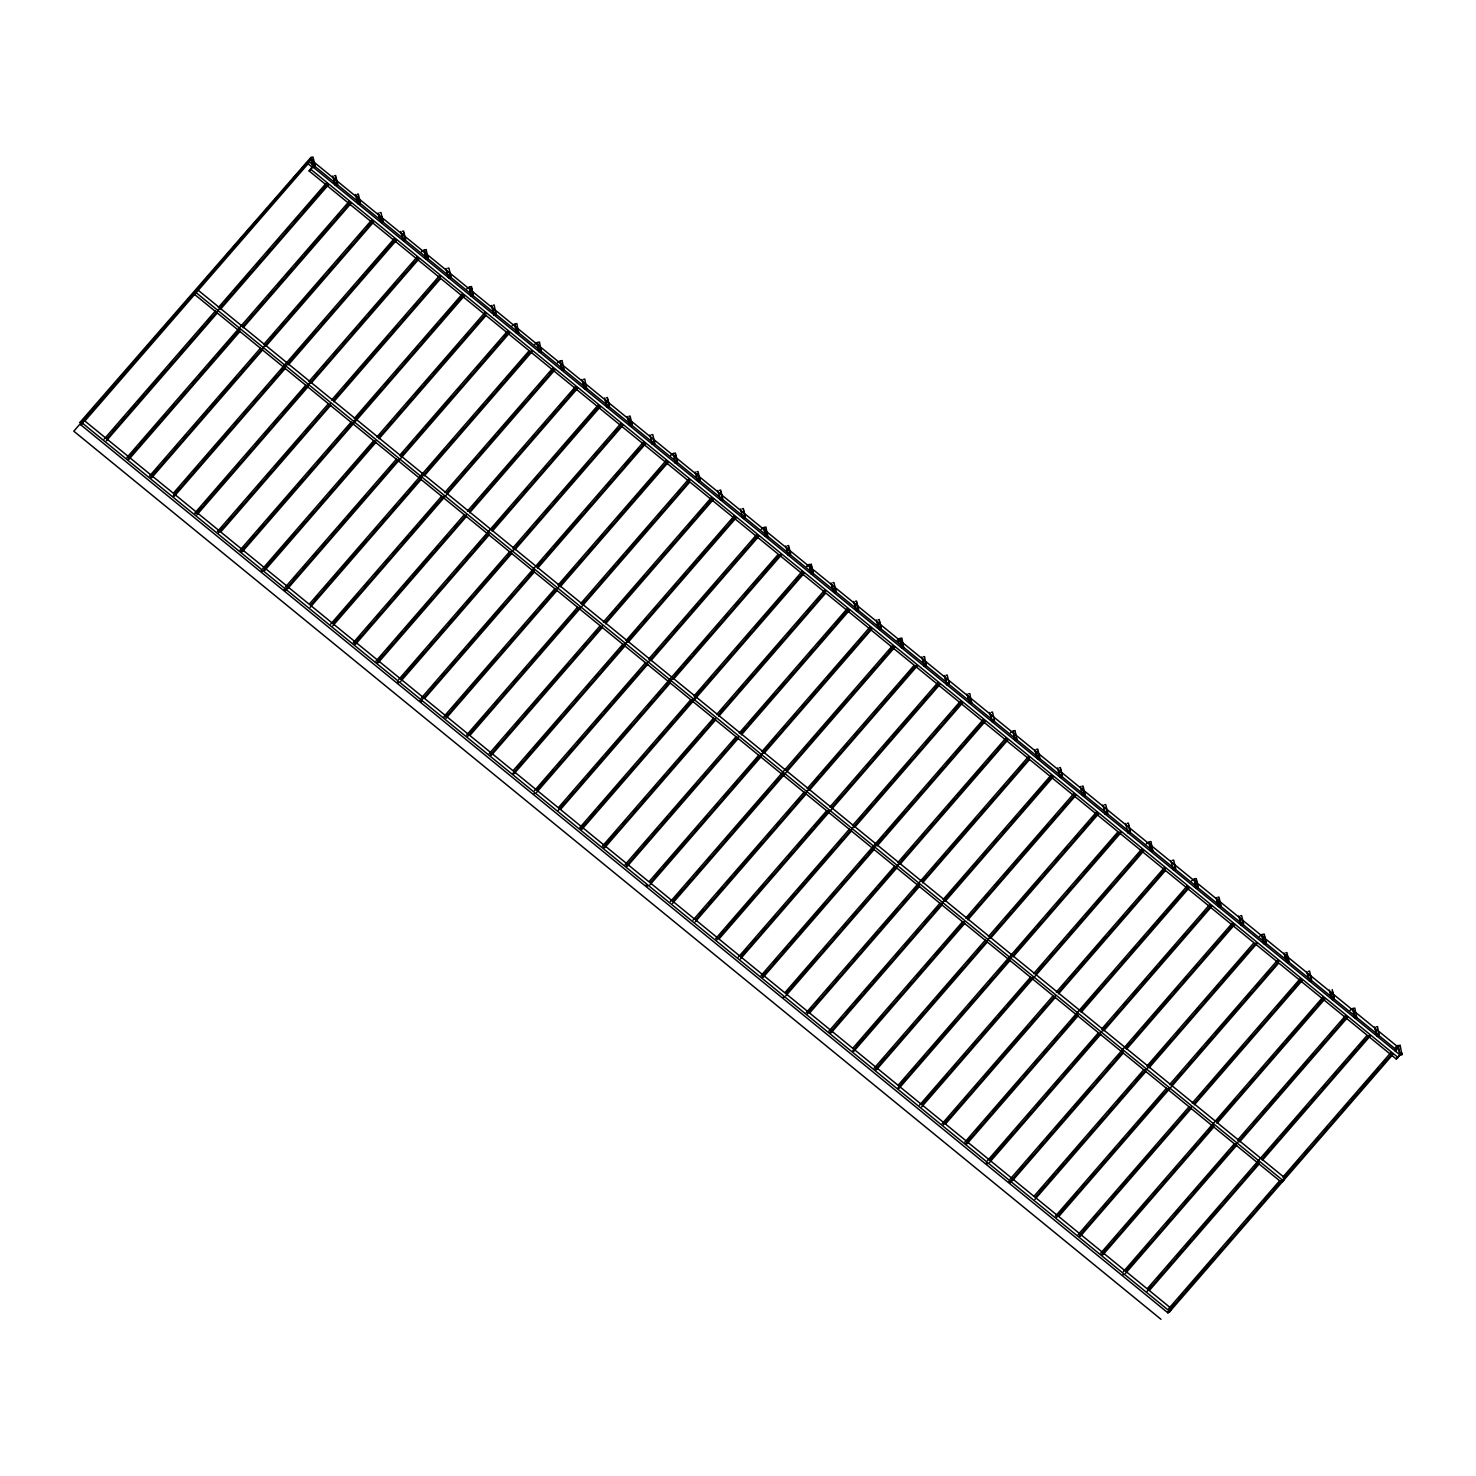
<?xml version="1.0" encoding="UTF-8"?>
<svg xmlns="http://www.w3.org/2000/svg" width="1476" height="1476" viewBox="0 0 1476 1476"><rect width="100%" height="100%" fill="white"/><g stroke="black" fill="none" stroke-linecap="round" stroke-linejoin="round"><path stroke-width="1.5" d="M1398.75 1049.196L1399.912 1054.86L1396.278 1059.03L309.148 170.976L312.137 166.936L315.052 165.626L313.004 157.028L311.86 157.286M332.82 175.976L334.923 184.389L336.436 185.607L337.709 184.131L335.642 175.533L334.517 175.773M355.458 194.463L357.579 202.895L359.074 204.112L360.365 202.636L358.299 194.039L357.174 194.278M378.114 212.968L380.218 221.382L381.731 222.618L383.004 221.142L380.937 212.526L379.812 212.784M400.752 231.474L402.874 239.887L404.369 241.123L405.66 239.647L403.594 231.031L402.468 231.289M421.564 251.769L424.295 249.776L425.531 258.392L427.966 259.13L426.232 249.536L425.106 249.795M446.066 268.466L448.169 276.898L449.682 278.115L450.955 276.639L448.889 268.042L447.763 268.281M466.859 288.761L469.589 286.787L470.826 295.385L473.279 296.141L471.545 286.547L470.401 286.787M493.796 312.894L493.962 314.812L495.918 314.628L495.77 312.728L493.796 312.894L491.36 305.477M516.452 331.399L516.6 333.318L518.574 333.133L518.408 331.233L516.452 331.399L514.884 323.779L512.154 325.772M539.091 349.904L539.257 351.823L541.212 351.639L541.065 349.72L539.091 349.904L537.522 342.284L534.81 344.277M561.747 368.41L561.895 370.31L563.869 370.144L563.703 368.225L561.747 368.41L560.179 360.79L557.448 362.764M584.385 386.915L584.551 388.815L586.507 388.649L586.359 386.73L584.385 386.915L581.95 379.48M604.606 397.985L606.71 406.398L608.223 407.634L609.496 406.158L607.429 397.542L606.304 397.8M627.245 416.49L629.366 424.904L630.861 426.121L632.134 424.645L630.086 416.048L628.942 416.306M654.311 442.228L652.337 442.413L652.503 444.313L654.79 443.151L652.724 434.553L651.599 434.793M676.949 460.733L674.993 460.918L675.141 462.818L677.447 461.656L675.381 453.04L674.255 453.298M695.196 471.988L697.299 480.401L698.812 481.637L700.085 480.161L698.019 471.545L696.893 471.803M722.244 497.744L720.288 497.91L720.436 499.829L722.742 498.648L720.675 490.05L719.55 490.309M740.491 508.999L742.612 517.412L744.107 518.63L745.38 517.154L743.314 508.556L742.188 508.796M761.284 529.275L764.014 527.301L765.251 535.899L767.705 536.655L765.97 527.061L764.845 527.301M785.785 545.991L787.907 554.404L789.402 555.64L790.675 554.164L788.627 545.548L787.483 545.806M806.597 566.286L809.309 564.293L810.545 572.909L812.999 573.647L811.265 564.053L807.759 566.618M831.08 583.002L833.202 591.415L834.696 592.632L835.988 591.156L833.922 582.559L832.796 582.817M853.737 601.488L855.84 609.92L857.353 611.138L858.626 609.662L856.56 601.064L855.434 601.304M876.393 619.994L878.497 628.407L879.991 629.643L881.283 628.167L879.216 619.551L878.091 619.809M897.187 640.289L899.917 638.296L901.153 646.912L903.607 647.65L901.873 638.056L900.729 638.315M924.124 664.421L924.29 666.34L926.245 666.156L926.098 664.255L924.124 664.421L921.688 657.005M944.326 675.51L946.448 683.923L947.943 685.141L949.234 683.665L947.168 675.067L946.024 675.307M969.418 701.432L969.584 703.332L971.54 703.166L971.393 701.248L969.418 701.432L966.983 693.997M989.621 712.502L991.743 720.915L993.237 722.151L994.529 720.675L992.462 712.059L991.337 712.318M1014.713 738.424L1014.879 740.343L1016.835 740.159L1016.687 738.258L1014.713 738.424L1013.163 730.805L1010.433 732.797M1034.934 749.513L1037.038 757.926L1038.532 759.144L1039.824 757.668L1037.757 749.07L1036.632 749.328M1057.572 768L1059.694 776.431L1061.189 777.649L1062.462 776.173L1060.414 767.575L1059.27 767.815M1080.229 786.505L1082.332 794.918L1083.845 796.154L1085.118 794.678L1083.052 786.062L1081.926 786.321M1107.277 812.261L1105.321 812.427L1105.469 814.346L1107.775 813.184L1105.708 804.568L1104.565 804.826M1129.933 830.767L1127.959 830.933L1128.125 832.851L1130.413 831.671L1128.347 823.073L1127.221 823.331M1146.317 843.811L1149.048 841.818L1150.284 850.434L1152.738 851.172L1151.003 841.578L1149.878 841.818M1175.228 867.759L1173.254 867.943L1173.42 869.844L1175.708 868.681L1173.641 860.084L1172.516 860.323M1191.612 880.803L1194.342 878.81L1195.578 887.427L1198.032 888.183L1196.298 878.571L1195.173 878.829M1216.113 897.519L1218.235 905.932L1219.729 907.168L1221.003 905.692L1218.955 897.076L1217.811 897.334M1238.77 916.024L1240.873 924.437L1242.386 925.655L1243.659 924.179L1241.593 915.581L1240.467 915.84M1259.563 936.319L1262.294 934.326L1263.53 942.943L1265.984 943.681L1264.249 934.087L1263.124 934.326M1284.065 953.016L1286.168 961.43L1287.681 962.666L1288.954 961.19L1286.888 952.573L1285.762 952.832M1306.703 971.522L1308.825 979.935L1310.319 981.171L1311.611 979.695L1309.544 971.079L1308.419 971.337M1329.359 990.027L1331.481 998.44L1332.976 999.658L1334.249 998.182L1332.182 989.584M1354.451 1015.949L1354.599 1017.85L1356.573 1017.684L1356.426 1015.765L1354.451 1015.949L1352.883 1008.329L1350.153 1010.322M1377.108 1034.455L1377.256 1036.355L1379.23 1036.189L1379.064 1034.27L1377.108 1034.455L1374.654 1027.019M1399.746 1052.96L1399.912 1054.86L1401.868 1054.694L1401.72 1052.775L1399.746 1052.96L1398.178 1045.322L1395.466 1047.314M80.774 424.793L84.409 420.623L1171.538 1308.695L1169.878 1311.444L1167.922 1312.865L80.774 424.793L84.409 420.623M194.186 294.111L197.802 289.942L1284.95 1177.996L1283.271 1180.745L1281.334 1182.165L194.186 294.111L197.802 289.942M312.949 167.784L307.598 163.412L310.587 159.39L1398.362 1047.314L1395.355 1051.336M311.215 159.242L307.598 163.412M1167.922 1312.865L1168.365 1311.777M1281.334 1182.165L1284.95 1177.996M1396.278 1059.03L1399.912 1054.86L312.764 166.806L312.617 164.888L314.572 164.722M309.148 170.976L312.764 166.806L311.049 157.268L80.055 422.32L81.9 424.036M1395.171 1050.395L1396.407 1048.716M94.556 407.265L73.8 431.195L1160.948 1319.267M100.571 400.347L103.578 396.878M109.593 389.941L112.6 386.491M120.109 377.819L123.117 374.369M129.132 367.432L132.139 363.963M136.641 358.779L142.655 351.841M145.663 348.373L171.216 318.927M177.231 312.008L180.238 308.539M187.747 299.886L190.755 296.418M196.769 289.481L199.777 286.03M207.286 277.359L210.293 273.909M214.795 268.706L219.315 263.503M223.817 258.318L229.832 251.381M232.839 247.913L258.392 218.466M264.407 211.548L267.414 208.079M274.923 199.426L277.931 195.957M283.945 189.039L286.953 185.57M292.949 178.633L297.469 173.448M301.971 168.246L306.491 163.043M81.18 423.52L310.55 159.187M85.165 420.605L308.945 162.729M104.187 439.092L215.33 311.03M218.337 307.561L326.454 182.95M112.711 430.974L115.718 427.505M121.715 420.568L124.722 417.118M129.242 411.915L135.257 404.978M138.264 401.527L144.261 394.59M147.268 391.122L165.312 370.347M169.814 365.144L172.821 361.675M180.33 353.022L183.338 349.554M189.352 342.635L192.36 339.166M199.869 330.513L202.876 327.045M207.396 321.842L211.898 316.657M219.407 307.986L222.415 304.517M225.422 301.067L231.437 294.13M234.444 290.661L250.975 271.621M256.99 264.684L259.997 261.234M267.507 252.562L270.514 249.093M276.529 242.175L279.536 238.706M285.551 231.787L290.052 226.584M294.573 221.382L299.075 216.197M303.576 210.994L326.122 185.017M106.844 438.538L327.377 184.389M106.327 440.826L217.452 312.764M220.459 309.296L328.576 184.684M126.844 457.597L349.111 201.456M130.847 454.663L136.862 447.745M139.869 444.276L159.408 421.749M162.415 418.298L165.404 414.83M171.419 407.893L174.426 404.442M181.954 395.771L184.961 392.302M192.47 383.649L195.478 380.181M199.98 374.996L204.5 369.793M209.002 364.59L215.016 357.672M218.024 354.203L224.038 347.284M227.027 343.816L239.057 329.96M249.573 317.838L252.581 314.37M258.595 307.432L263.115 302.248M269.112 295.311L272.119 291.842M278.134 284.923L282.654 279.72M287.156 274.536L291.658 269.333M296.178 264.13L302.193 257.211M305.181 253.743L330.735 224.297M336.749 217.378L339.757 213.909M345.771 206.972L348.779 203.522M127.988 458.778L239.758 329.96M242.784 326.491L350.033 202.895M128.966 459.331L240.108 331.251M243.097 327.801L351.233 203.19M149.5 476.102L260.625 348.022M263.632 344.572L371.749 219.961M151.991 474.903L158.006 467.966M164.02 461.047L167.028 457.578M174.537 448.925L177.544 445.457M183.559 438.52L186.566 435.051M192.563 428.132L197.083 422.929M201.585 417.745L207.599 410.808M210.607 407.339L216.621 400.42M219.629 396.952L236.16 377.911M242.175 370.974L245.182 367.506M251.178 360.587L254.186 357.118M270.717 338.059L275.237 332.875M279.739 327.672L284.259 322.469M288.761 317.285L294.776 310.347M297.783 306.879L323.336 277.451M329.332 270.514L332.34 267.045M338.355 260.127L341.362 256.658M348.889 248.005L351.878 244.536M357.893 237.599L362.413 232.415M366.915 227.212L371.417 222.009M150.626 477.283L372.69 221.4M151.622 477.837L262.746 349.757M265.754 346.306L373.889 221.695M173.651 492.873L394.406 238.448M176.142 491.674L179.149 488.205M185.164 481.268L189.666 476.084M194.186 470.881L198.688 465.678M203.19 460.494L209.205 453.556M212.212 450.106L230.256 429.313M234.758 424.11L237.765 420.66M243.78 413.723L246.787 410.254M254.296 401.601L257.304 398.133M263.318 391.214L266.326 387.745M272.34 380.808L276.842 375.624M281.344 370.421L284.351 366.952M290.366 360.033L315.919 330.587M321.934 323.65L324.941 320.2M330.956 313.263L333.963 309.794M341.473 301.141L344.48 297.672M350.495 290.754L353.502 287.285M359.498 280.348L364.019 275.163M367.026 271.695L394.074 240.514M173.282 495.788L395.328 239.887M174.26 496.342L285.403 368.262M288.41 364.793L396.527 240.182M194.795 513.095L305.919 385.033M308.927 381.564L417.062 256.953M195.791 513.63L201.806 506.711M204.795 503.242L230.348 473.796M236.363 466.859L239.37 463.409M246.879 454.737L249.887 451.287M255.901 444.35L258.909 440.881M264.924 433.962L269.425 428.76M273.946 423.557L278.447 418.372M282.949 413.169L307.008 385.457M314.517 376.804L317.524 373.336M323.539 366.399L326.547 362.948M334.056 354.277L337.063 350.827M343.078 343.89L346.085 340.421M352.1 333.502L356.602 328.299M359.609 324.831L365.624 317.912M368.631 314.443L395.679 283.263M401.693 276.344L404.701 272.875M410.715 265.938L413.723 262.488M197.433 512.541L417.985 258.392M196.917 514.829L308.041 386.767M311.049 383.299L419.184 258.687M217.433 531.6L328.576 403.538M331.583 400.07L439.7 275.459M219.942 530.401L222.95 526.932M228.946 520.013L231.953 516.545M237.968 509.607L242.488 504.423M248.485 497.486L251.492 494.036M257.507 487.098L262.027 481.896M266.529 476.711L271.031 471.508M275.551 466.324L301.104 436.878M305.606 431.675L310.108 426.472M316.122 419.553L319.13 416.084M335.661 397.026L338.668 393.575M344.683 386.638L349.185 381.435M352.192 377.985L358.207 371.048M361.214 367.579L388.262 336.417M392.782 331.214L397.284 326.011M403.299 319.093L406.306 315.624M413.815 306.971L416.822 303.502M422.837 296.565L425.844 293.115M430.346 287.912L436.361 280.994M218.577 532.799L330.366 403.981M333.373 400.494L440.623 276.898M221.068 531.6L330.698 405.273M333.705 401.804L440.328 278.927M240.09 550.105L351.214 422.025M354.222 418.575L462.357 293.964M241.086 550.64L244.094 547.172M250.108 540.234L254.61 535.05M259.112 529.847L263.632 524.663M268.134 519.46L295.182 488.279M298.189 484.811L302.709 479.626M308.724 472.689L311.731 469.22M317.727 462.302L322.248 457.099M328.262 450.18L331.27 446.711M337.266 439.774L341.786 434.59M346.288 429.387L350.808 424.202M355.31 419L380.863 389.553M385.365 384.35L388.373 380.9M395.882 372.229L398.889 368.76M404.904 361.841L409.424 356.639M415.42 349.72L418.428 346.251M422.948 341.048L428.962 334.13M431.951 330.661L437.966 323.742M440.973 320.274L460.512 297.746M241.234 551.286L463.279 295.403M242.212 551.84L464.479 295.698M262.746 568.611L373.871 440.531M376.878 437.062L484.995 312.469M265.237 567.411L295.292 532.762M301.307 525.843L304.314 522.375M310.329 515.438L313.336 511.969M320.846 503.316L323.853 499.847M329.868 492.929L332.875 489.46M338.871 482.541L343.391 477.338M346.399 473.87L373.446 442.689M377.967 437.505L380.956 434.036M388.483 425.383L391.491 421.915M397.505 414.977L400.494 411.527M408.022 402.856L411.029 399.387M415.531 394.203L421.546 387.266M424.553 383.797L430.568 376.878M433.575 373.41L459.11 343.963M465.124 337.045L468.132 333.576M475.659 324.923L478.648 321.454M263.872 569.791L375.66 440.973M378.686 437.486L485.918 313.89M264.868 570.345L375.993 442.265M379 438.796L485.622 315.919M285.385 587.097L396.527 459.036M399.516 455.567L507.652 330.956M293.89 578.979L296.897 575.511M302.912 568.592L305.919 565.124M313.429 556.452L316.436 553.002M322.451 546.065L325.458 542.596M331.473 535.677L335.974 530.474M338.982 527.006L344.997 520.087M348.004 516.618L366.03 495.844M370.55 490.641L373.557 487.172M381.066 478.519L384.074 475.051M390.088 468.132L393.096 464.663M400.605 455.992L403.612 452.542M408.114 447.339L412.634 442.136M417.136 436.951L423.151 430.014M426.158 426.564L451.711 397.118M457.726 390.181L460.733 386.712M468.243 378.059L471.25 374.59M477.265 367.672L480.272 364.203M486.268 357.266L490.788 352.081M495.29 346.878L499.81 341.676M504.312 336.491L507.32 333.022M286.529 588.297L398.299 459.479M401.324 455.992L508.574 332.395M287.506 588.832L509.774 332.69M309.536 603.869L528.795 351.196M315.034 599.219L318.041 595.75M324.056 588.813L328.576 583.629M331.565 580.16L337.58 573.223M340.587 569.773L366.14 540.327M373.649 531.655L376.657 528.187M382.671 521.268L385.679 517.799M393.188 509.146L396.195 505.678M400.716 500.475L405.217 495.29M409.719 490.087L415.734 483.169M427.763 469.313L444.294 450.254M450.309 443.317L453.316 439.866M460.826 431.195L463.833 427.745M469.848 420.808L472.855 417.339M478.87 410.42L483.372 405.217M487.892 400.014L492.394 394.83M496.895 389.627L502.91 382.708M505.917 379.24L529.958 351.528M310.68 605.049L531.231 350.901M310.163 607.337L421.287 479.276M424.295 475.807L532.43 351.196M330.679 624.108L441.822 496.028M444.811 492.578L552.947 367.967M333.189 622.909L358.723 593.463M364.738 586.525L367.745 583.075M375.273 574.404L378.262 570.954M385.789 562.282L388.797 558.814M393.299 553.629L397.8 548.426M402.321 543.242L408.335 536.305M411.343 532.836L417.339 525.917M420.346 522.449L436.878 503.39M451.914 486.084L456.416 480.881M462.431 473.944L465.438 470.493M471.453 463.556L475.955 458.353M480.475 453.169L484.977 447.966M489.497 442.782L495.493 435.844M498.501 432.376L524.054 402.93M530.068 396.011L533.076 392.542M539.091 385.623L543.592 380.421M549.607 373.483L552.614 370.033M333.336 623.555L443.593 496.471M446.619 493.002L553.869 369.406M332.801 625.842L555.068 369.701M353.336 642.614L464.46 514.534M467.468 511.083L575.603 386.472M357.34 639.68L360.347 636.211M367.856 627.558L370.863 624.09M376.878 617.153L379.885 613.702M387.395 605.031L390.402 601.562M394.904 596.378L400.918 589.441M403.926 585.99L409.941 579.053M412.948 575.585L432.486 553.076M435.494 549.607L438.501 546.138M444.497 539.22L447.505 535.751M455.032 527.098L458.04 523.629M473.058 506.305L477.578 501.12M482.08 495.918L488.095 488.98M491.102 485.53L516.655 456.084M522.652 449.147L525.659 445.678M531.674 438.759L534.681 435.291M542.19 426.638L545.197 423.169M551.212 416.232L555.732 411.048M560.234 405.845L564.736 400.66M569.256 395.457L575.271 388.52M354.48 643.794L466.25 514.976M469.276 511.508L576.526 387.911M355.458 644.348L466.582 516.268M469.589 512.818L577.725 388.206M375.974 661.1L598.241 404.959M379.978 658.185L382.985 654.717M387.505 649.514L392.007 644.329M396.509 639.126L402.524 632.189M405.531 628.739L431.084 599.293M437.099 592.356L440.106 588.887M447.615 580.234L450.623 576.765M456.637 569.847L459.645 566.378M465.66 559.459L470.161 554.256M474.663 549.054L480.678 542.135M483.685 538.666L488.187 533.463M491.194 530.013L509.238 509.22M515.253 502.301L518.26 498.833M524.275 491.895L527.264 488.427M534.792 479.774L537.799 476.305M543.814 469.386L546.803 465.918M552.817 458.999L557.338 453.796M561.839 448.593L596.415 408.76M377.118 662.3L488.907 533.482M491.914 529.995L599.164 406.398M378.096 662.835L489.239 534.773M492.246 531.305L600.363 406.693M398.631 679.606L509.755 551.544M512.762 548.076L620.898 423.464M401.121 678.406L404.129 674.938M407.136 671.488L423.667 652.429M429.682 645.51L432.689 642.042M440.199 633.37L443.206 629.92M449.221 622.983L452.228 619.514M458.243 612.595L462.744 607.392M467.265 602.208L471.766 597.005M476.268 591.802L503.334 560.64M507.836 555.437L510.844 551.969M516.858 545.05L519.866 541.581M527.375 532.91L530.382 529.46M536.397 522.522L539.404 519.054M545.419 512.135L549.921 506.932M554.423 501.748L558.943 496.545M561.95 493.076L588.998 461.896M595.013 454.977L598.02 451.508M604.035 444.59L607.042 441.121M614.551 432.45L617.558 428.999M401.287 679.052L621.82 424.904M400.752 681.34L511.877 553.279M514.884 549.81L623.02 425.199M421.287 698.111L643.536 441.97M431.287 688.259L435.807 683.056M441.804 676.119L444.811 672.669M450.826 665.731L455.346 660.547M459.848 655.344L464.35 650.141M468.87 644.957L474.885 638.019M477.892 634.551L503.427 605.105M509.441 598.186L512.449 594.717M519.958 586.064L522.965 582.596M528.98 575.677L531.987 572.208M538.002 565.271L542.504 560.087M547.024 554.884L551.526 549.681M554.533 546.231L581.581 515.05M586.101 509.847L590.603 504.663M596.618 497.726L599.625 494.257M607.134 485.604L610.141 482.135M616.156 475.217L619.164 471.748M625.178 464.811L629.68 459.626M632.687 456.158L638.702 449.221M422.413 699.31L534.201 570.492M537.227 567.005L644.458 443.409M424.904 698.111L534.533 571.784M537.541 568.315L645.658 443.704M443.925 716.616L555.068 588.537M558.057 585.086L666.193 460.475M444.922 717.151L447.929 713.683M452.431 708.48L456.951 703.296M461.453 698.093L467.468 691.174M470.475 687.705L496.028 658.259M502.043 651.322L505.032 647.872M511.047 640.935L514.054 637.466M521.582 628.813L524.57 625.344M530.585 618.426L535.105 613.223M539.607 608.02L544.109 602.835M547.116 599.367L554.644 590.714M559.146 585.511L574.182 568.186M578.684 562.983L581.692 559.533M589.201 550.862L592.208 547.411M598.223 540.474L602.725 535.271M608.739 528.353L611.747 524.884M617.761 517.965L622.282 512.762M625.27 509.294L631.285 502.375M634.293 498.906L659.846 469.46M446.582 716.063L667.115 461.914M446.047 718.351L557.19 590.271M560.179 586.821L668.314 462.209M466.582 735.122L577.706 607.042M580.714 603.573L688.849 478.98M470.567 732.188L488.611 711.395M494.626 704.476L497.633 701.008M503.648 694.071L506.655 690.62M514.165 681.949L517.172 678.48M523.187 671.562L526.194 668.093M532.19 661.174L536.71 655.971M539.718 652.503L568.278 619.606M571.267 616.138L575.788 610.935M581.802 604.016L584.81 600.548M590.806 593.61L593.813 590.16M601.341 581.489L604.348 578.038M610.344 571.101L614.865 565.898M617.872 562.448L623.887 555.511M626.894 552.042L652.429 522.596M658.444 515.678L661.451 512.209M668.96 503.556L671.967 500.087M677.982 493.15L680.99 489.7M467.707 736.303L579.496 607.485M582.522 603.998L689.772 480.401M470.198 735.122L689.458 482.431M489.22 753.609L600.363 625.547M603.352 622.079L711.487 497.467M496.231 747.225L499.239 743.756M506.748 735.103L509.755 731.635M515.77 724.698L518.777 721.247M524.792 714.31L529.294 709.107M532.301 705.657L538.316 698.72M541.323 695.251L568.371 664.089M574.385 657.152L577.393 653.683M583.407 646.765L586.415 643.296M593.924 634.643L596.931 631.175M610.455 615.584L616.47 608.647M619.477 605.197L645.03 575.751M651.045 568.813L654.034 565.345M661.562 556.692L664.569 553.223M670.584 546.305L673.573 542.836M679.587 535.917L684.108 530.714M688.609 525.511L693.13 520.327M697.631 515.124L703.646 508.187M706.653 504.737L711.155 499.534M490.364 754.808L602.153 625.99M605.16 622.503L712.41 498.906M491.342 755.343L602.485 627.282M605.492 623.813L713.609 499.202M513.371 770.38L623.001 644.053M626.009 640.584L734.144 515.973M517.375 767.446L521.877 762.262M526.397 757.059L530.899 751.856M533.906 748.406L560.972 717.225M565.474 712.022L569.976 706.838M575.991 699.901L578.998 696.432M586.507 687.779L589.514 684.31M595.529 677.392L598.536 673.923M603.038 668.72L609.053 661.801M612.06 658.333L618.075 651.414M621.082 647.946L624.09 644.477M627.097 641.008L639.126 627.152M643.628 621.968L646.636 618.499M654.145 609.828L657.152 606.378M663.167 599.44L666.174 595.972M672.189 589.053L676.691 583.85M681.192 578.666L685.713 573.463M690.215 568.26L696.229 561.341M699.237 557.873L705.251 550.954M708.259 547.485L724.79 528.426M730.805 521.508L733.812 518.039M513.021 773.313L735.066 517.412M513.999 773.848L625.123 645.787M628.13 642.318L736.266 517.707M534.515 790.619L645.658 662.54M648.665 659.089L756.782 534.478M537.024 789.42L553.555 770.361M558.057 765.177L561.065 761.708M568.574 753.037L571.581 749.587M577.596 742.649L582.116 737.465M588.112 730.528L591.12 727.059M595.64 721.875L601.654 714.938M604.662 711.469L610.658 704.55M613.665 701.082L633.204 678.573M636.211 675.104L639.219 671.635M655.75 652.595L658.757 649.126M666.266 640.455L669.274 637.005M673.794 631.802L678.296 626.599M682.816 621.414L688.812 614.477M691.82 611.009L697.834 604.09M700.842 600.621L717.373 581.562M723.388 574.644L726.395 571.175M732.41 564.256L736.911 559.053M742.926 552.135L745.933 548.666M751.948 541.729L756.45 536.544M537.172 790.066L757.705 535.917M536.637 792.354L647.779 664.274M650.787 660.824L758.904 536.212M558.666 807.39L777.926 554.699M561.175 806.191L564.183 802.723M570.197 795.804L573.186 792.335M580.714 783.664L583.721 780.214M588.223 775.011L594.238 768.073M597.245 764.623L603.26 757.686M606.267 754.218L631.82 724.79M637.817 717.853L640.824 714.384M648.351 705.731L651.359 702.262M657.355 695.344L660.362 691.875M666.377 684.938L669.384 681.488M675.399 674.55L681.414 667.632M684.421 664.163L690.436 657.226M693.425 653.757L709.974 634.717M715.971 627.78L718.978 624.33M724.993 617.392L728 613.924M735.509 605.271L738.517 601.802M744.531 594.883L749.052 589.68M753.553 584.478L758.055 579.293M762.575 574.09L777.594 556.766M558.315 810.306L780.361 554.423M560.788 809.125L670.418 682.779M673.425 679.329L781.56 554.718M579.828 827.612L690.952 699.55M693.96 696.082L802.077 571.47M580.806 828.147L585.326 822.962M589.828 817.759L595.843 810.841M598.85 807.372L624.403 777.926M630.418 770.989L633.425 767.538M640.935 758.867L643.942 755.398M649.957 748.48L652.964 745.011M658.96 738.092L663.48 732.889M667.982 727.686L672.502 722.502M677.004 717.299L683.019 710.38M686.026 706.912L692.041 699.975M695.048 696.524L704.052 686.119M708.572 680.934L711.58 677.466M717.576 670.528L720.583 667.078M728.111 658.407L731.118 654.938M737.114 648.019L740.122 644.551M746.136 637.632L750.657 632.429M755.159 627.226L761.173 620.307M764.181 616.839L789.734 587.393M795.73 580.474L798.737 577.005M580.954 828.811L802.999 572.909M581.95 829.346L804.199 573.205M602.466 846.117L713.609 718.056M716.598 714.587L824.733 589.976M604.957 844.918L616.986 831.062M623.001 824.143L626.009 820.674M633.518 812.021L636.525 808.553M642.54 801.616L645.547 798.165M651.562 791.228L656.064 786.025M660.584 780.841L665.086 775.638M669.587 770.435L675.602 763.516M678.609 760.048L698.148 737.539M701.155 734.07L704.163 730.602M710.177 723.683L713.185 720.214M720.694 711.561L723.701 708.093M729.716 701.155L732.723 697.705M738.738 690.768L743.24 685.565M747.742 680.381L752.262 675.178M756.764 669.993L782.317 640.547M788.332 633.61L791.339 630.141M797.354 623.223L800.361 619.754M807.87 611.101L810.877 607.632M816.892 600.695L819.9 597.245M603.61 847.316L715.38 718.498M718.406 715.011L825.656 591.415M604.588 847.851L715.731 719.79M718.72 716.321L825.361 593.444M625.123 864.622L736.247 736.542M739.255 733.092L847.39 608.481M635.123 854.77L638.13 851.301M644.145 844.364L648.665 839.18M653.167 833.977L657.669 828.774M662.189 823.59L668.204 816.652M671.193 813.202L696.746 783.756M702.76 776.819L705.768 773.35M711.783 766.431L716.284 761.229M722.299 754.31L725.306 750.841M731.321 743.904L735.823 738.72M740.343 733.517L744.845 728.314M749.347 723.129L774.9 693.683M779.42 688.48L783.922 683.296M789.937 676.359L792.944 672.89M800.453 664.237L803.461 660.768M809.475 653.85L812.483 650.381M818.497 643.444L822.999 638.259M826.006 634.791L832.021 627.872M835.029 624.403L847.039 610.547M626.248 865.822L738.037 737.004M741.063 733.517L848.313 609.92M627.245 866.357L738.369 738.277M741.376 734.827L849.512 610.215M649.274 881.393L758.904 755.048M761.893 751.598L870.028 626.986M654.772 876.726L660.787 869.807M663.794 866.338L689.347 836.892M695.344 829.955L698.351 826.505M704.366 819.567L707.373 816.099M714.882 807.446L717.889 803.977M723.904 797.058L728.424 791.856M732.926 786.653L737.428 781.468M741.948 776.265L759.974 755.491M762.981 752.022L768.996 745.085M772.003 741.635L776.505 736.432M782.52 729.495L785.527 726.044M791.542 719.107L796.044 713.923M802.058 706.986L805.066 703.517M811.08 696.598L815.582 691.395M818.59 687.927L824.604 681.008M827.612 677.539L854.659 646.359M859.18 641.174L862.187 637.706M650.418 882.574L870.951 628.425M649.883 884.862L761.026 756.782M764.033 753.332L872.15 628.721M670.418 901.633L892.685 645.473M672.908 900.434L681.93 890.028M687.945 883.109L690.952 879.641M696.967 872.722L699.975 869.253M707.484 860.582L710.491 857.132M716.506 850.194L719.513 846.726M725.509 839.807L730.03 834.604M734.531 829.42L769.107 789.568M775.121 782.649L778.129 779.18M794.66 760.122L797.667 756.671M803.664 749.734L808.184 744.531M811.191 741.081L817.206 734.144M820.195 730.675L847.261 699.513M851.763 694.31L854.77 690.842M862.279 682.189L865.287 678.72M871.301 671.801L874.309 668.333M881.818 659.661L884.825 656.211M889.345 651.008L892.353 647.54M673.056 901.08L783.332 773.996M786.357 770.509L893.607 646.912M672.539 903.367L894.807 647.226M693.056 920.12L804.199 792.058M807.206 788.59L913.828 665.713M700.067 913.736L703.074 910.268M709.089 903.33L712.096 899.88M718.111 892.943L722.613 887.759M727.115 882.556L731.635 877.353M734.642 873.903L761.69 842.722M767.705 835.785L770.712 832.316M776.727 825.398L779.734 821.929M787.243 813.276L790.25 809.807M796.265 802.87L799.272 799.42M812.796 783.83L818.811 776.893M821.818 773.442L839.844 752.649M844.364 747.446L847.353 743.996M854.881 735.325L857.888 731.856M863.903 724.937L866.892 721.469M874.419 712.816L877.427 709.347M881.928 704.144L886.43 698.96M890.95 693.757L896.965 686.838M899.973 683.37L914.991 666.045M695.713 919.585L916.245 665.418M695.196 921.854L806.32 793.793M809.328 790.324L917.445 665.713M715.712 938.625L826.837 810.564M829.844 807.095L937.98 682.484M719.716 935.692L724.218 930.507M727.225 927.039L754.273 895.858M758.793 890.655L763.295 885.471M769.31 878.534L772.317 875.065M779.826 866.412L782.833 862.943M788.848 856.025L791.856 852.556M797.87 845.637L802.372 840.434M805.379 836.966L811.394 830.047M814.401 826.578L827.925 810.988M836.947 800.601L839.955 797.132M847.464 788.479L850.471 785.011M856.486 778.073L859.493 774.623M867.002 765.952L870.01 762.483M874.512 757.299L879.032 752.096M883.534 746.893L889.548 739.974M892.556 736.506L898.57 729.587M901.578 726.118L918.109 707.059M924.124 700.141L927.131 696.672M934.64 688.019L937.647 684.55M716.856 939.825L828.626 811.007M831.652 807.52L938.902 683.923M719.329 938.625L940.101 684.218M738.369 957.131L849.493 829.051M852.501 825.601L960.618 700.989M740.86 955.931L746.874 948.994M751.376 943.81L755.896 938.607M761.893 931.688L764.9 928.22M770.915 921.282L775.435 916.098M781.431 909.161L784.439 905.692M790.453 898.773L794.974 893.57M797.962 890.12L803.977 883.183M806.985 879.714L832.538 850.268M838.553 843.35L841.56 839.881M859.585 819.088L862.593 815.638M867.113 810.435L871.615 805.232M876.135 800.047L882.131 793.11M885.139 789.66L891.153 782.723M894.161 779.254L910.692 760.214M916.707 753.277L919.714 749.808M925.729 742.889L930.231 737.686M936.245 730.768L939.253 727.299M945.267 720.362L949.769 715.177M954.289 709.974L958.791 704.79M741.007 956.577L961.559 702.428M740.491 958.865L851.615 830.785M854.622 827.335L962.758 702.724M761.007 975.636L983.274 719.495M763.516 974.437L766.505 970.968M774.033 962.315L777.04 958.847M783.055 951.909L787.557 946.725M790.564 943.256L796.579 936.319M799.586 932.869L825.121 903.423M831.136 896.486L834.143 893.017M841.671 884.364L844.659 880.895M850.674 873.976L853.681 870.508M859.696 863.571L864.198 858.386M868.718 853.183L873.22 847.999M877.74 842.796L883.737 835.859M886.744 832.409L904.788 811.615M909.29 806.413L912.297 802.962M918.312 796.025L921.319 792.557M928.828 783.904L931.836 780.435M937.85 773.516L942.352 768.313M946.872 763.11L951.374 757.926M955.894 752.723L961.891 745.804M964.898 742.336L982.942 721.543M762.151 976.817L984.197 720.934M763.129 977.37L874.272 849.29M877.261 845.84L985.396 721.229M785.158 992.407L894.788 866.061M897.795 862.593L1005.931 737.982M786.154 992.924L789.162 989.473M792.169 986.005L817.722 956.559M823.737 949.622L826.745 946.171M834.254 937.5L837.261 934.05M843.276 927.112L846.283 923.644M852.279 916.725L856.8 911.522M861.301 906.338L865.822 901.135M870.323 895.932L876.338 889.013M879.345 885.545L895.877 866.486M901.891 859.567L904.899 856.098M910.895 849.18L913.902 845.711M921.43 837.04L924.437 833.589M930.433 826.652L933.441 823.184M939.456 816.265L943.976 811.062M948.478 805.878L954.492 798.94M957.5 795.472L983.053 766.026M989.049 759.107L992.057 755.638M998.071 748.719L1001.079 745.251M786.302 993.588L1006.853 739.421M785.785 995.857L896.91 867.796M899.917 864.327L1008.053 739.716M806.302 1012.628L1028.569 756.487M808.811 1011.429L811.818 1007.96M816.32 1002.776L819.328 999.307M826.837 990.654L829.844 987.186M835.859 980.248L838.866 976.798M846.375 968.127L849.383 964.677M853.903 959.474L858.405 954.271M862.906 949.086L868.921 942.149M871.929 938.681L877.943 931.762M880.951 928.293L897.482 909.234M903.496 902.316L906.504 898.847M914.013 890.194L917.02 886.725M923.035 879.788L926.042 876.338M932.057 869.401L936.559 864.216M941.061 859.014L945.581 853.811M950.083 848.626L975.636 819.18M981.651 812.243L984.658 808.774M990.673 801.855L993.662 798.387M1001.189 789.734L1004.197 786.265M1010.211 779.346L1013.2 775.878M1019.215 768.941L1023.735 763.756M807.446 1013.827L919.234 885.01M922.242 881.523L1029.492 757.926M809.937 1012.628L919.566 886.301M922.574 882.832L1029.196 759.955M828.958 1031.134L940.083 903.054M943.09 899.604L1051.226 774.992M838.977 1021.281L841.966 1017.813M846.486 1012.61L850.988 1007.425M855.508 1002.222L861.504 995.285M864.512 991.835L870.526 984.898M873.534 981.429L890.065 962.389M896.08 955.452L899.087 951.983M905.102 945.064L909.603 939.861M915.618 932.943L918.625 929.474M924.64 922.555L929.142 917.352M933.662 912.15L938.164 906.965M944.179 900.028L969.732 870.582M972.739 867.113L977.241 861.929M983.256 854.991L986.263 851.541M993.772 842.87L996.78 839.401M1002.794 832.482L1005.802 829.014M1011.816 822.095L1016.318 816.892M1020.82 811.689L1025.34 806.505M1028.348 803.036L1050.894 777.059M830.102 1032.333L1052.148 776.431M831.08 1032.868L942.205 904.788M945.212 901.338L1053.347 776.727M853.11 1047.905L962.739 921.559M965.747 918.109L1073.864 793.498M857.113 1044.971L863.128 1038.052M866.117 1034.584L882.666 1015.525M888.663 1008.606L891.67 1005.138M897.685 998.2L900.692 994.75M908.201 986.079L911.209 982.61M917.223 975.691L921.744 970.488M926.245 965.304L930.747 960.101M935.267 954.898L941.282 947.979M944.289 944.511L963.828 922.002M966.817 918.533L969.824 915.065M975.839 908.146L978.846 904.677M984.861 897.74L987.868 894.29M995.377 885.618L998.385 882.15M1004.4 875.231L1008.901 870.028M1013.422 864.844L1017.923 859.641M1020.931 856.172L1047.978 824.992M1052.499 819.807L1055.506 816.339M1063.015 807.686L1066.023 804.217M852.741 1050.82L964.529 922.002M967.536 918.533L1074.786 794.937M853.737 1051.373L964.861 923.293M967.869 919.843L1075.986 795.232M874.253 1068.144L985.378 940.064M988.385 936.596L1096.52 811.985M881.264 1061.742L884.272 1058.274M890.286 1051.355L893.275 1047.886M900.803 1039.233L903.81 1035.765M909.825 1028.827L912.814 1025.359M918.828 1018.44L923.349 1013.237M927.85 1008.053L933.865 1001.115M936.873 997.647L962.426 968.201M968.44 961.282L971.429 957.813M977.444 950.895L980.451 947.426M996.983 928.367L999.99 924.917M1006.005 917.98L1010.507 912.777M1013.514 909.327L1040.58 878.146M1045.082 872.943L1048.089 869.475M1055.598 860.822L1058.606 857.353M1064.62 850.434L1067.628 846.966M1075.137 838.313L1078.144 834.844M1084.159 827.907L1088.679 822.722M1091.668 819.254L1096.188 814.051M875.397 1069.325L1097.443 813.424M876.375 1069.879L987.518 941.799M990.507 938.33L1098.642 813.719M898.404 1084.915L1117.664 832.224M902.408 1081.982L905.415 1078.513M911.43 1071.576L915.932 1066.392M920.434 1061.189L924.954 1055.986M929.456 1050.801L955.009 1021.355M961.024 1014.418L964.031 1010.968M970.046 1004.031L973.053 1000.562M980.562 991.909L983.57 988.44M989.584 981.522L992.592 978.053M998.588 971.116L1003.108 965.931M1006.115 962.463L1009.123 958.994M1015.137 952.075L1034.676 929.548M1037.665 926.098L1040.672 922.629M1048.2 913.958L1051.207 910.507M1057.203 903.57L1060.211 900.102M1067.738 891.449L1070.746 887.98M1076.742 881.061L1079.749 877.593M1084.27 872.39L1090.284 865.471M1093.292 862.002L1118.826 832.556M898.035 1087.83L1120.1 831.929M899.032 1088.365L1010.156 960.304M1013.163 956.835L1121.299 832.224M919.548 1105.137L1030.691 977.075M1033.68 973.607L1141.815 848.995M922.057 1103.937L947.592 1074.491M952.112 1069.307L956.614 1064.104M962.629 1057.167L965.636 1053.716M973.145 1045.045L976.153 1041.576M982.167 1034.658L985.175 1031.189M991.189 1024.27L995.691 1019.067M998.698 1015.599L1004.713 1008.68M1007.721 1005.211L1031.761 977.499M1039.288 968.846L1043.79 963.643M1049.805 956.706L1052.812 953.256M1060.322 944.585L1063.329 941.135M1069.344 934.197L1072.351 930.729M1076.853 925.544L1082.867 918.607M1085.875 915.138L1091.889 908.22M1094.897 904.751L1111.428 885.692M1117.443 878.774L1120.432 875.305M1127.959 866.652L1130.967 863.183M1136.981 856.246L1139.989 852.796M922.205 1104.583L1032.462 977.518M1035.488 974.031L1142.738 850.434M921.67 1106.871L1143.937 850.73M942.205 1123.642L1053.329 995.562M1056.336 992.112L1164.472 867.501M944.695 1122.443L949.197 1117.24M955.212 1110.321L958.219 1106.852M964.234 1099.915L968.736 1094.731M974.75 1087.794L977.758 1084.343M983.772 1077.406L988.274 1072.203M991.282 1068.753L997.296 1061.816M1000.304 1058.347L1027.37 1027.185M1031.872 1021.982L1034.879 1018.514M1042.388 1009.861L1045.395 1006.392M1061.927 987.333L1064.934 983.883M1069.436 978.68L1075.45 971.743M1078.458 968.293L1084.473 961.356M1087.48 957.887L1105.524 937.112M1110.026 931.909L1113.033 928.441M1119.048 921.522L1123.55 916.319M1129.564 909.4L1132.572 905.932M1138.586 899.013L1143.088 893.81M1147.59 888.607L1152.11 883.423M1156.612 878.22L1162.627 871.283M943.33 1124.823L1055.119 996.005M1058.144 992.536L1165.394 868.94M945.821 1123.642L1055.451 997.296M1058.458 993.846L1165.081 870.969M964.843 1142.147L1187.11 886.006M967.352 1140.948L970.359 1137.479M976.356 1130.542L980.876 1125.358M985.378 1120.155L989.898 1114.952M992.905 1111.502L1019.953 1080.321M1024.455 1075.118L1027.462 1071.668M1034.971 1062.997L1037.979 1059.528M1043.993 1052.609L1047.001 1049.141M1054.51 1040.488L1057.517 1037.019M1062.037 1031.816L1068.052 1024.898M1071.059 1021.429L1077.056 1014.51M1080.063 1011.042L1099.602 988.514M1102.609 985.064L1105.616 981.595M1111.631 974.658L1114.638 971.208M1122.147 962.537L1125.155 959.068M1131.169 952.149L1135.671 946.946M1140.192 941.762L1144.693 936.559M1149.214 931.356L1155.21 924.437M1158.217 920.969L1164.232 914.05M1167.239 910.581L1183.77 891.522M965.987 1143.328L1077.775 1014.51M1080.783 1011.042L1188.032 887.445M966.965 1143.882L1078.107 1015.802M1081.115 1012.352L1189.232 887.74M987.499 1160.634L1098.624 1032.573M1101.631 1029.104L1209.767 904.493M989.99 1159.435L1012.536 1133.457M1017.056 1128.273L1020.045 1124.804M1027.573 1116.133L1030.58 1112.683M1036.595 1105.745L1039.584 1102.277M1047.111 1093.624L1050.119 1090.155M1054.62 1084.971L1059.122 1079.768M1063.642 1074.565L1069.657 1067.646M1072.665 1064.178L1098.218 1034.731M1104.214 1027.813L1107.221 1024.344M1114.749 1015.691L1117.756 1012.222M1123.753 1005.285L1126.76 1001.817M1132.775 994.898L1137.295 989.695M1141.797 984.51L1146.298 979.308M1150.819 974.105L1156.833 967.186M1159.822 963.717L1176.372 944.677M1182.368 937.74L1185.376 934.271M1191.39 927.352L1194.398 923.884M1201.907 915.231L1204.914 911.762M990.138 1160.099L1210.689 905.932M989.621 1162.368L1100.745 1034.307M1103.753 1030.838L1211.888 906.227M1010.137 1179.139L1232.405 922.998M1020.156 1169.287L1023.163 1165.819M1029.178 1158.9L1032.185 1155.431M1039.694 1146.76L1042.702 1143.31M1047.204 1138.107L1051.724 1132.904M1056.226 1127.719L1062.24 1120.782M1065.248 1117.314L1071.262 1110.395M1074.27 1106.926L1090.801 1087.886M1096.816 1080.949L1099.823 1077.48M1107.332 1068.827L1110.339 1065.358M1116.354 1058.44L1119.361 1054.971M1125.358 1048.034L1129.878 1042.849M1134.38 1037.646L1138.9 1032.444M1143.402 1027.259L1149.417 1020.322M1152.424 1016.872L1170.45 996.079M1174.97 990.876L1177.977 987.426M1183.973 980.488L1186.981 977.02M1194.508 968.367L1197.516 964.898M1203.512 957.979L1206.519 954.511M1212.534 947.574L1217.054 942.389M1221.556 937.186L1226.058 931.983M1229.065 928.533L1232.073 925.065M1011.281 1180.339L1123.07 1051.521M1126.077 1048.034L1233.327 924.437M1012.278 1180.874L1123.402 1052.812M1126.409 1049.344L1234.526 924.732M1034.289 1195.911L1143.918 1069.565M1146.926 1066.115L1253.567 943.238M1039.805 1191.243L1044.307 1186.058M1048.827 1180.855L1054.823 1173.937M1057.831 1170.468L1063.845 1163.531M1066.853 1160.081L1083.384 1141.022M1089.399 1134.085L1092.406 1130.634M1098.421 1123.697L1102.923 1118.494M1108.937 1111.576L1111.945 1108.107M1117.959 1101.188L1122.461 1095.985M1126.981 1090.782L1131.483 1085.598M1135.985 1080.395L1142 1073.476M1148.014 1066.539L1170.56 1040.562M1176.575 1033.624L1179.582 1030.174M1187.091 1021.503L1190.099 1018.053M1196.113 1011.115L1199.121 1007.647M1205.136 1000.728L1209.637 995.525M1214.139 990.322L1218.659 985.138M1223.161 979.935L1248.714 950.489M1035.451 1197.091L1255.984 942.943M1034.916 1199.379L1146.059 1071.299M1149.048 1067.849L1257.183 943.238M1055.451 1216.15L1166.575 1088.07M1169.582 1084.62L1277.699 960.009M1059.436 1213.217L1077.48 1192.423M1081.982 1187.239L1084.989 1183.77M1091.004 1176.833L1094.011 1173.383M1101.52 1164.712L1104.528 1161.261M1110.542 1154.324L1115.063 1149.121M1119.564 1143.937L1124.066 1138.734M1128.587 1133.531L1134.601 1126.612M1137.59 1123.144L1163.143 1093.698M1178.18 1076.373L1181.187 1072.923M1188.697 1064.251L1191.704 1060.801M1197.719 1053.864L1202.22 1048.661M1206.741 1043.477L1211.243 1038.274M1215.744 1033.089L1241.298 1003.643M1245.818 998.44L1250.32 993.237M1256.334 986.319L1259.342 982.85M1265.356 975.931L1269.858 970.728M1056.576 1217.331L1168.365 1088.513M1171.39 1085.044L1278.64 961.448M1059.067 1216.15L1278.327 963.477M1078.089 1234.656L1189.232 1106.576M1192.221 1103.107L1300.356 978.496M1083.587 1229.988L1086.594 1226.519M1094.122 1217.866L1097.129 1214.397M1103.125 1207.46L1106.133 1204.01M1112.148 1197.073L1116.668 1191.87M1121.17 1186.686L1127.184 1179.748M1130.192 1176.298L1155.745 1146.852M1161.741 1139.915L1164.748 1136.446M1170.763 1129.527L1173.771 1126.059M1181.28 1117.406L1184.287 1113.937M1199.324 1096.613L1203.826 1091.428M1208.346 1086.225L1242.903 1046.392M1248.917 1039.455L1251.925 1035.986M1257.939 1029.067L1260.947 1025.599M1268.456 1016.946L1271.463 1013.477M1277.478 1006.54L1281.98 1001.355M1284.987 997.887L1291.002 990.968M1294.009 987.499L1300.024 980.562M1079.233 1235.836L1191.003 1107.018M1194.029 1103.531L1301.278 979.935M1080.211 1236.39L1191.353 1108.31M1194.342 1104.841L1302.478 980.23M1100.745 1253.142L1323.013 997.001M1104.749 1250.209L1109.251 1245.024M1113.753 1239.822L1118.273 1234.637M1122.775 1229.434L1148.328 1199.988M1154.343 1193.051L1157.35 1189.601M1163.365 1182.663L1166.372 1179.195M1173.881 1170.542L1176.889 1167.073M1182.903 1160.154L1185.911 1156.686M1191.907 1149.749L1196.427 1144.564M1200.929 1139.361L1205.449 1134.177M1208.438 1130.708L1212.958 1125.505M1217.46 1120.321L1235.504 1099.528M1241.519 1092.609L1244.526 1089.14M1250.523 1082.203L1253.53 1078.735M1261.057 1070.082L1264.065 1066.613M1270.061 1059.694L1273.068 1056.226M1277.589 1051.023L1283.603 1044.104M1286.592 1040.635L1313.658 1009.455M1318.16 1004.27L1321.168 1000.802M1101.871 1254.342L1213.659 1125.524M1216.685 1122.037L1323.935 998.44M1102.867 1254.877L1213.992 1126.815M1216.999 1123.347L1325.134 998.735M1123.384 1271.648L1234.526 1143.586M1237.534 1140.118L1345.651 1015.506M1125.893 1270.449L1142.424 1251.39M1145.431 1247.94L1149.933 1242.737M1155.948 1235.818L1158.955 1232.349M1166.464 1223.678L1169.472 1220.228M1175.486 1213.29L1178.494 1209.822M1184.508 1202.903L1189.01 1197.7M1193.512 1192.516L1198.032 1187.313M1201.04 1183.844L1228.087 1152.664M1232.589 1147.479L1235.597 1144.011M1243.124 1135.358L1246.131 1131.889M1253.641 1123.218L1256.648 1119.767M1262.663 1112.83L1265.67 1109.362M1270.172 1104.177L1276.187 1097.24M1279.194 1093.771L1285.209 1086.853M1288.216 1083.384L1307.754 1060.875M1310.762 1057.406L1313.751 1053.938M1321.278 1045.285L1324.286 1041.816M1330.3 1034.897L1333.289 1031.429M1340.817 1022.757L1343.824 1019.307M1126.04 1271.094L1346.573 1016.946M1125.505 1273.382L1236.648 1145.321M1239.655 1141.852L1347.773 1017.241M1147.535 1288.419L1366.794 1035.746M1148.531 1288.954L1151.538 1285.485M1157.553 1278.567L1162.055 1273.364M1168.07 1266.426L1171.077 1262.976M1177.092 1256.039L1181.593 1250.855M1186.114 1245.652L1190.615 1240.449M1193.623 1236.999L1220.67 1205.818M1225.191 1200.615L1228.198 1197.147M1235.707 1188.494L1238.715 1185.025M1244.729 1178.106L1249.231 1172.903M1255.246 1165.985L1258.253 1162.516M1264.268 1155.579L1268.77 1150.394M1271.777 1146.926L1277.792 1139.989M1280.799 1136.538L1306.352 1107.092M1312.367 1100.155L1315.374 1096.686M1322.883 1088.033L1325.891 1084.565M1333.4 1075.912L1336.407 1072.443M1340.909 1067.24L1345.429 1062.056M1349.931 1056.853L1355.946 1049.934M1358.953 1046.466L1364.968 1039.528M1147.184 1291.334L1258.954 1162.516M1261.98 1159.047L1369.23 1035.451M1149.656 1290.153L1259.286 1163.808M1262.294 1160.357L1370.429 1035.746M1168.678 1308.659L1279.821 1180.579M1282.828 1177.128L1390.946 1052.517M1169.675 1309.194L1174.195 1303.991M1178.697 1298.788L1183.217 1293.603M1186.206 1290.135L1213.272 1258.954M1217.774 1253.751L1220.781 1250.301M1228.29 1241.63L1231.298 1238.179M1237.312 1231.242L1240.32 1227.774M1247.829 1219.121L1250.836 1215.652M1256.851 1208.733L1261.371 1203.53M1264.36 1200.062L1270.375 1193.143M1273.382 1189.674L1280.91 1181.021M1283.899 1177.553L1298.935 1160.228M1304.95 1153.291L1307.957 1149.841M1315.467 1141.169L1318.474 1137.719M1324.489 1130.782L1327.496 1127.313M1333.511 1120.395L1338.012 1115.192M1342.533 1110.007L1348.529 1103.07M1351.536 1099.602L1357.551 1092.683M1360.558 1089.214L1378.602 1068.421M1383.104 1063.237L1386.112 1059.768M1169.822 1309.839L1391.868 1053.956M1168.309 1311.592L1169.306 1312.109L1393.067 1054.251M670.694 455.272L673.425 453.298L675.141 462.818M898.128 641.691L900.083 640.27L901.633 647.835M1396.628 1047.646L1400.134 1045.082L1401.868 1054.694M1169.601 1310.116L1171.538 1308.695M335.255 183.393L337.229 183.208M357.912 201.898L359.867 201.714M380.55 220.404L382.524 220.219M403.206 238.891L405.162 238.725M425.844 257.396L427.819 257.23M448.501 275.901L450.475 275.717M471.158 294.407L473.113 294.222M607.042 405.402L609.016 405.236M629.698 423.907L631.654 423.741M697.631 479.405L699.606 479.239M742.926 516.415L744.9 516.231M765.583 534.921L767.557 534.736M788.239 553.426L790.195 553.242M810.877 571.913L812.852 571.747M833.534 590.418L835.49 590.252M856.172 608.924L858.146 608.739M878.829 627.429L880.785 627.245M901.467 645.916L903.441 645.75M946.78 682.927L948.736 682.742M992.075 719.937L994.031 719.753M1037.37 756.93L1039.325 756.764M1060.008 775.435L1061.982 775.251M1082.664 793.94L1084.639 793.756M1150.616 849.438L1152.572 849.254M1195.911 886.449L1197.885 886.264M1218.549 904.936L1220.523 904.77M1241.205 923.441L1243.179 923.275M1263.862 941.946L1265.818 941.762M1286.5 960.452L1288.474 960.267M1309.157 978.939L1311.112 978.773M1331.795 997.444L1333.769 997.278M312.285 159.205L314.739 166.622M357.579 196.197L360.033 203.633M425.531 251.713L427.966 259.13M446.472 270.403L448.649 277.802M493.058 305.292L494.183 305.034L495.918 314.628M515.714 323.798L516.84 323.539L518.574 333.133M538.353 342.284L539.478 342.045L541.212 351.639M537.08 344.406L539.257 351.823M561.009 360.79L562.135 360.55L563.869 370.144M583.647 379.295L584.773 379.037L586.507 388.649M629.366 418.225L631.82 425.641M649.901 434.977L652.503 444.313M697.318 473.722L699.753 481.139M717.834 490.493L720.436 499.829M765.269 529.22L767.705 536.655M901.153 640.233L903.607 647.65M923.386 656.82L924.511 656.562L926.245 666.156M968.68 693.812L969.806 693.572L971.54 703.166M1013.975 730.823L1015.101 730.565L1016.835 740.159M1035.34 751.432L1037.517 758.849M1037.056 751.247L1039.491 758.664M1082.351 788.239L1084.786 795.675M1102.867 805.01L1105.469 814.346M1125.524 823.516L1128.125 832.851M1150.284 843.755L1152.738 851.172M1170.819 860.508L1173.42 869.844M1218.235 899.253L1220.689 906.67M1261.832 936.43L1264.01 943.847M1286.186 954.751L1288.622 962.186M1353.713 1008.329L1354.839 1008.09L1356.573 1017.684M1376.352 1026.835L1377.495 1026.595L1379.23 1036.189M1375.078 1028.938L1377.256 1036.355M80.055 422.32L81.807 423.575M285.754 590.548L284.241 589.33M398.114 681.875L397.487 681.838M398.262 682.539L398.889 682.595M421.638 701.561L420.143 700.325M534.146 793.553L534.792 793.59M647.263 885.397L646.267 884.862L647.392 886.061M783.295 997.056L783.922 997.112M986.983 1162.903L986.355 1162.867M987.13 1163.568L987.758 1163.623M1010.507 1182.59L1009.012 1181.372M1123.015 1274.581L1123.66 1274.618M309.536 161.991L1396.683 1050.063M311.085 169.555L1398.233 1057.609M196.142 292.691L1283.271 1180.745M82.73 423.391L1169.878 1311.444M262.359 571.526L261.234 570.326M1353.049 1010.304L1354.212 1015.968M1332.367 991.558L1333.917 999.178M1330.411 991.798L1331.961 999.363M1310.098 974.972L1311.278 980.673M1307.754 973.293L1309.304 980.857M1285.116 954.806L1286.279 960.47M1264.415 936.061L1265.984 943.681M1242.165 919.456L1243.327 925.175M1239.822 917.795L1241.371 925.36M1217.165 899.29L1218.327 904.954M1196.464 880.545L1198.032 888.183M1194.508 880.803L1196.058 888.349M1174.213 863.958L1175.376 869.678M1128.513 825.047L1130.081 832.667M1106.262 808.461L1107.443 814.162M1060.58 769.55L1061.355 773.35M1058.624 769.789L1060.174 777.335M1013.329 732.779L1014.879 740.343M990.673 714.292L992.223 721.838M968.035 695.786L968.81 699.569M945.378 677.281L946.928 684.827M922.721 658.776L924.29 666.34M879.382 621.544L880.951 629.163M877.427 621.783L878.976 629.33M856.744 603.038L857.907 608.758M854.788 603.278L856.338 610.824M834.862 588.352L835.656 592.153M832.132 584.773L833.294 590.437M811.431 566.028L812.999 573.647M809.881 568.168L811.044 573.832M788.793 547.522L790.361 555.16M786.837 547.78L788.387 555.327M764.181 529.275L765.343 534.939M743.498 510.53L745.066 518.15M720.841 492.025L722.41 499.644M675.547 455.032L677.115 462.652M653.296 438.427L654.458 444.147M628.296 418.261L629.459 423.926M607.595 399.516L609.164 407.136M605.64 399.756L607.19 407.321M583.002 381.269L584.551 388.815M560.345 362.764L561.507 368.428M515.05 325.753L516.6 333.318M492.412 307.266L493.962 314.812M471.711 288.521L473.279 296.141M469.755 288.761L471.305 296.307M449.442 271.916L450.623 277.636M424.461 251.75L426.01 259.315M403.76 233.005L404.941 238.725M401.804 233.245L403.354 240.809M381.509 216.418L382.671 222.138M379.166 214.758L380.716 222.304M356.509 196.253L358.059 203.799M335.808 177.507L337.377 185.127M333.871 177.747L335.421 185.312"/></g></svg>
